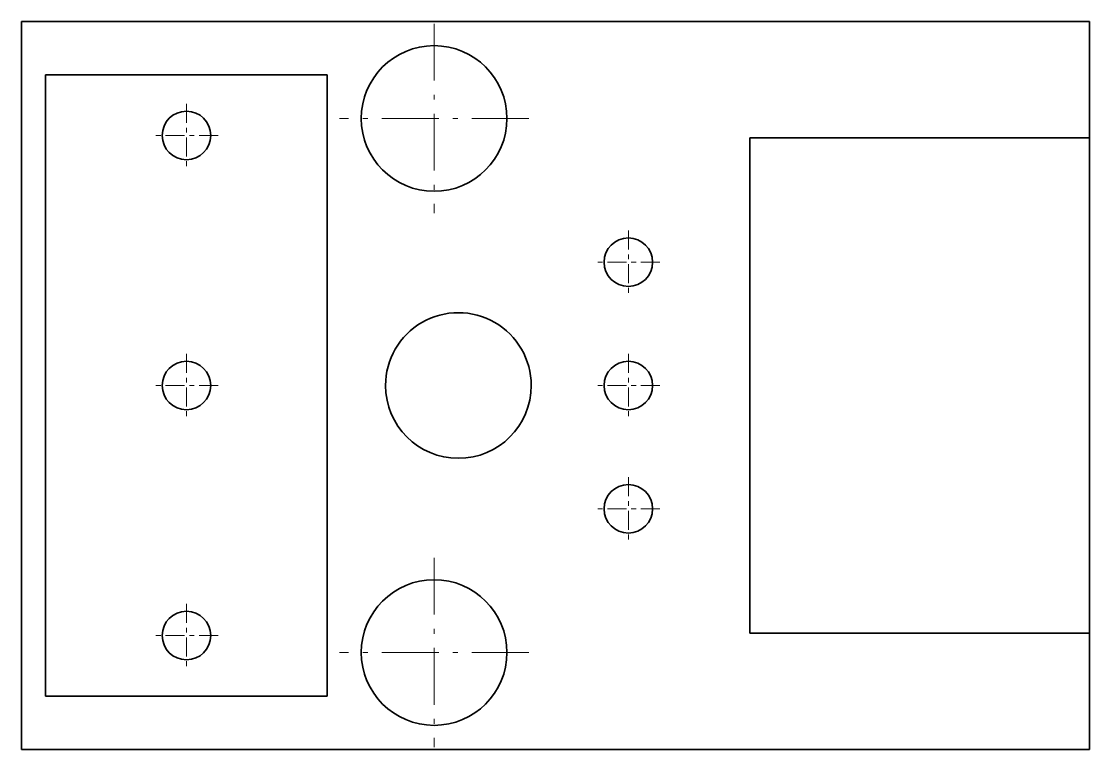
# Model space of a CAD drawing. Extents: x 583.5 to 605.5, y 413 to 428.
import ezdxf

# ---------------------------------------------------------------- set-up
doc = ezdxf.new("R2010")
doc.units = 0
doc.linetypes.add('DASHDOT', pattern=[18.5, 12, -3, 0.5, -3])

msp = doc.modelspace()

# ---------------------------------------------------------------- linework, layer by layer
at = {"color": 7, "lineweight": 35}
for p, q in [((583.5, 428), (605.5, 428)), ((605.5, 413), (583.5, 413))]:
    msp.add_line(p, q, dxfattribs=at)
at = {"color": 7, "lineweight": 35, "ltscale": 0.375}
for p, q in [((583.5, 413), (583.5, 428)), ((605.5, 428), (605.5, 413))]:
    msp.add_line(p, q, dxfattribs=at)
at = {"color": 7, "linetype": 'DASHDOT', "lineweight": 13, "ltscale": 0.097501}
for p, q in [((592, 427.950012), (592, 424.049988)), ((593.950012, 426), (590.049988, 426)), ((592, 416.950012), (592, 413.049988)), ((593.950012, 415), (590.049988, 415))]:
    msp.add_line(p, q, dxfattribs=at)
at = {"color": 7, "lineweight": 35, "ltscale": 0.145}
for p, q in [((589.799988, 426.899994), (584, 426.899994)), ((584, 414.100006), (589.799988, 414.100006))]:
    msp.add_line(p, q, dxfattribs=at)
at = {"color": 7, "lineweight": 35, "ltscale": 0.32}
for p, q in [((584, 426.899994), (584, 414.100006)), ((589.799988, 414.100006), (589.799988, 426.899994))]:
    msp.add_line(p, q, dxfattribs=at)
at = {"color": 7, "linetype": 'DASHDOT', "lineweight": 13, "ltscale": 0.0325}
for p, q in [((586.900024, 426.299988), (586.900024, 425)), ((587.549988, 425.649994), (586.25, 425.649994)), ((596, 423.690002), (596, 422.390015)), ((586.900024, 421.149994), (586.900024, 419.850006)), ((596, 421.149994), (596, 419.850006)), ((587.549988, 420.5), (586.25, 420.5)), ((596, 418.609985), (596, 417.309998)), ((586.900024, 416), (586.900024, 414.700012)), ((587.549988, 415.350006), (586.25, 415.350006))]:
    msp.add_line(p, q, dxfattribs=at)
at = {"color": 7, "lineweight": 35, "ltscale": 0.175}
for p, q in [((605.5, 425.600006), (598.5, 425.600006)), ((598.5, 415.399994), (605.5, 415.399994))]:
    msp.add_line(p, q, dxfattribs=at)
at = {"color": 7, "lineweight": 35, "ltscale": 0.255}
for p, q in [((598.5, 425.600006), (598.5, 415.399994)), ((605.5, 415.399994), (605.5, 425.600006))]:
    msp.add_line(p, q, dxfattribs=at)
at = {"color": 7, "linetype": 'DASHDOT', "lineweight": 13, "ltscale": 0.032501}
for p, q in [((596.650024, 423.040009), (595.349976, 423.040009)), ((596.650024, 420.5), (595.349976, 420.5)), ((596.650024, 417.959991), (595.349976, 417.959991))]:
    msp.add_line(p, q, dxfattribs=at)
at = {"color": 7, "lineweight": 35}
for centre, radius in [((592, 426), 1.5), ((586.900024, 425.649994), 0.5), ((596, 423.040009), 0.5), ((586.900024, 420.5), 0.5), ((596, 420.5), 0.5), ((596, 417.959991), 0.5), ((592, 415), 1.5), ((586.900024, 415.350006), 0.5)]:
    msp.add_circle(centre, radius, dxfattribs=at)
for start, end in [(0, 180.000005), (180.000005, 360)]:
    msp.add_arc((592.5, 420.5), 1.5, start, end, dxfattribs=at)

doc.saveas('drawing.dxf')
